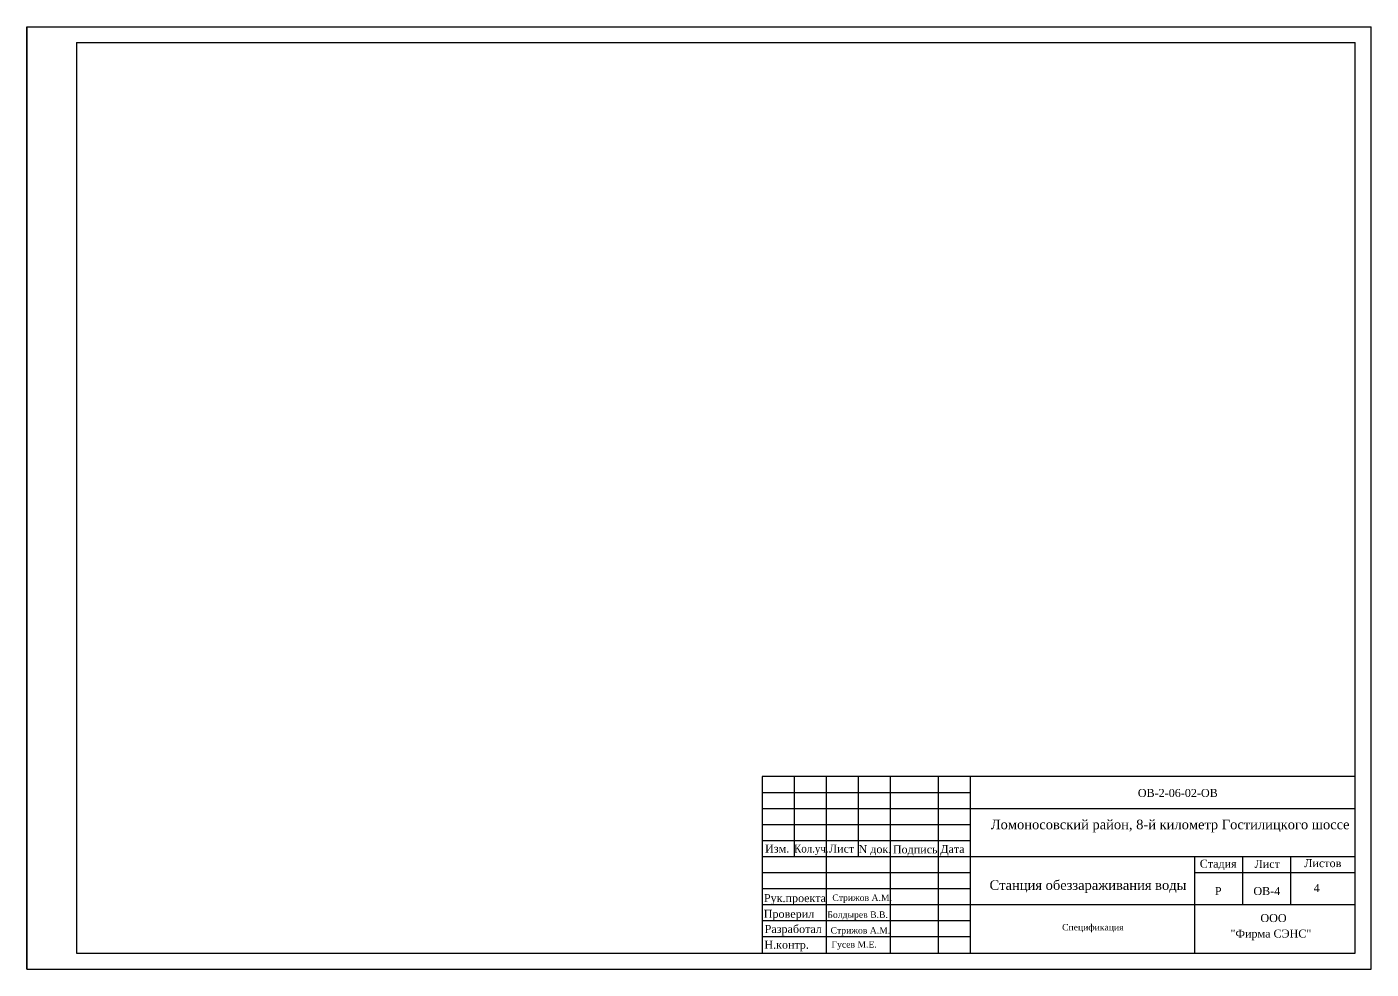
# Model space of a CAD drawing. Header units: millimetres. Extents: x 158645 to 1043550, y -60647 to 236438.
# Drawn here: x 494548 to 536548, y -35966 to -6528 of the extents above; entities that cross this region are included whole.
import ezdxf

# ---------------------------------------------------------------- set-up
doc = ezdxf.new("R2010")
doc.units = ezdxf.units.MM
doc.layers.add('опорудование', color=7, linetype='Continuous')
doc.styles.add('CН', font='TIMES.TTF')
doc.styles.add('СН с наклоном', font='TIMES.TTF', dxfattribs={"oblique": 15})

msp = doc.modelspace()

# ---------------------------------------------------------------- linework, layer by layer
for p, q in [((494547.917, -6527.702), (494547.917, -35966.279)), ((494547.917, -35966.279), (494547.917, -6527.702)), ((494547.917, -6527.702), (536547.917, -6527.702)), ((536547.917, -35966.279), (536547.917, -6527.702)), ((496096.443, -7016.279), (536047.917, -7016.279)), ((496096.443, -7016.279), (496096.443, -35466.279)), ((536047.917, -35466.279), (536047.917, -7016.279)), ((496096.443, -35466.279), (536047.917, -35466.279)), ((494547.917, -35966.279), (536547.917, -35966.279))]:
    msp.add_line(p, q)
at = {"layer": 'опорудование'}
for p, q in [((536025.294, -29949.933), (517525.294, -29949.933)), ((517525.294, -29949.933), (517525.294, -35449.933)), ((518525.294, -29949.933), (518525.294, -32449.933)), ((519525.294, -29949.933), (519525.294, -35449.933)), ((520525.294, -29949.933), (520525.294, -32449.933)), ((521525.294, -29949.933), (521525.294, -35449.933)), ((523025.294, -29949.933), (523025.294, -35449.933)), ((524025.294, -29949.933), (524025.294, -35449.933)), ((517525.294, -30449.933), (524025.294, -30449.933)), ((517525.294, -30949.933), (536025.294, -30949.933)), ((517525.294, -31449.933), (524025.294, -31449.933)), ((517525.294, -31949.933), (524025.294, -31949.933)), ((517525.294, -32449.933), (536025.294, -32449.933)), ((531025.294, -32449.933), (531025.294, -35449.933)), ((532525.294, -32449.933), (532525.294, -33949.933)), ((534025.294, -32449.933), (534025.294, -33949.933)), ((517525.294, -32949.933), (524025.294, -32949.933)), ((531025.294, -32949.933), (536025.294, -32949.933)), ((517525.294, -33449.933), (524025.294, -33449.933)), ((517525.294, -33949.933), (536025.294, -33949.933)), ((517525.294, -34449.933), (524025.294, -34449.933)), ((517525.294, -34949.933), (524025.294, -34949.933))]:
    msp.add_line(p, q, dxfattribs=at)

# ---------------------------------------------------------------- texts
for s, height, style, p in [('ОВ-2-06-02-ОВ', 250, 'CН', (529259.704, -30587.283)), ('Ломоносовский район, 8-й километр Гостилицкого шоссе', 300, 'СН с наклоном', (524663.836, -31596.355)), ('Изм.', 250, 'CН', (517613.87, -32323.982)), ('Лист', 250, 'CН', (519608.61, -32326.302)), ('N док.', 250, 'CН', (520531.346, -32342.653)), ('Подпись', 250, 'CН', (521604.444, -32349.638)), ('Дата', 250, 'CН', (523087.718, -32339.564)), ('Стадия', 250, 'CН', (531194.18, -32797.069)), ('Лист', 250, 'CН', (532908.502, -32804.649)), ('Листов', 250, 'CН', (534459.589, -32780.968)), ('Cтанция обеззараживания воды', 300, 'CН', (524627.075, -33490.705)), ('Р', 250, 'CН', (531664.86, -33651.907)), ('ОВ-4', 250, 'CН', (532870.197, -33651.907)), ('4', 250, 'CН', (534754.182, -33555.887)), ('Рук.проекта', 250, 'CН', (517575.855, -33871.886)), ('Стрижов А.М.', 200, 'CН', (519714.322, -33835.44)), ('Проверил', 250, 'CН', (517571.581, -34363.844)), ('Болдырев В.В.', 200, 'CН', (519559.316, -34363.844)), ('ООО', 250, 'CН', (533088.893, -34495.765)), ('Разработал', 250, 'CН', (517598.935, -34837.587)), ('Стрижов А.М.', 200, 'CН', (519659.614, -34855.808)), ('Спецификация', 200, 'CН', (526892.445, -34756.438)), ('"Фирма СЭНС"', 250, 'CН', (532154.852, -34980.857)), ('Н.контр.', 250, 'CН', (517589.817, -35329.55)), ('Гусев М.Е.', 200, 'CН', (519686.968, -35293.108))]:
    msp.add_text(s, height=height, dxfattribs=dict(at, style=style)).set_placement(p)
at = {"layer": 'опорудование', "style": 'CН', "width": 0.9}
msp.add_text('Кол.уч.', height=250, dxfattribs=at).set_placement((518518.38, -32323.982))

doc.saveas('drawing.dxf')
